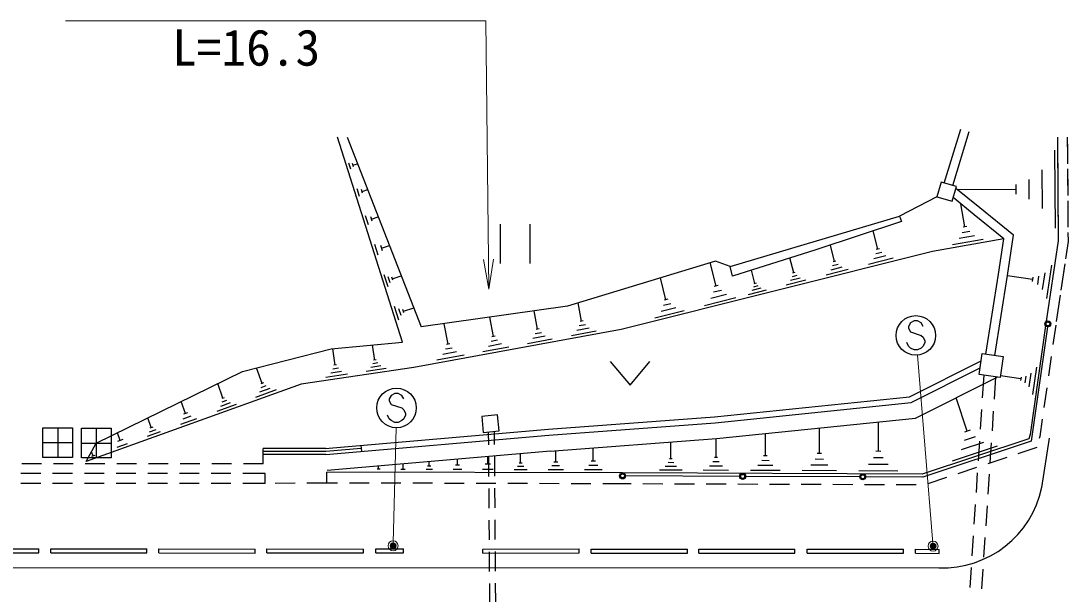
# Model space of a CAD drawing. Units: millimetres, scale not verified. Extents: x 40000 to 680000, y 20000 to 380000.
# Drawn here: x 452366 to 505265, y 291480 to 320429 of the extents above; entities that cross this region are included whole.
import ezdxf
from ezdxf.enums import TextEntityAlignment as Align

# ---------------------------------------------------------------- set-up
doc = ezdxf.new("R2010")
doc.units = ezdxf.units.MM
doc.header["$LTSCALE"] = 1000
doc.header["$PDMODE"] = 32
doc.header["$PDSIZE"] = 500
for name, color, linetype, lineweight in [('M-BGD', 7, 'Continuous', 25), ('M-STR-HTXT', 7, 'Continuous', 13), ('M-STR-STRC', 7, 'Continuous', 25)]:
    doc.layers.add(name, color=color, linetype=linetype, lineweight=lineweight)
doc.styles.add('ＭＳ ゴシック', font='')
doc.styles.get('ＭＳ ゴシック').set_extended_font_data('MS Gothic')

# ---------------------------------------------------------------- blocks, each defined once
blk = doc.blocks.new('open_arrow')
at = {"color": 0, "linetype": 'Continuous', "lineweight": -2}
blk.add_lwpolyline([(7.5, 1.25), (0, 0), (7.5, -1.25)], dxfattribs=at)

msp = doc.modelspace()

# ---------------------------------------------------------------- linework, layer by layer
at = {"layer": 'M-BGD'}
for p, q in [((499009, 312242), (499842, 314970)), ((499440, 312116), (500273, 314839)), ((468854, 314551), (472585, 304970)), ((505227, 314551), (505234, 313551)), ((504582, 313896), (504610, 309970)), ((505230, 314207), (505237, 313207)), ((469031, 312937), (468931, 313250)), ((469163, 313065), (469113, 313222)), ((469138, 313143), (469373, 313218)), ((503935, 312910), (503949, 310947)), ((505239, 312951), (505246, 311951)), ((502631, 312164), (502635, 311673)), ((503284, 312414), (503291, 311433)), ((505241, 312607), (505248, 311608)), ((469466, 311568), (469345, 311950)), ((469626, 311724), (469566, 311915)), ((469596, 311820), (469882, 311911)), ((500813, 310986), (499597, 311972)), ((502633, 311919), (499688, 311898)), ((498643, 311542), (496753, 310572)), ((500530, 310636), (499460, 311504)), ((500058, 310024), (499853, 311185)), ((505250, 311351), (505257, 310351)), ((469924, 310126), (469780, 310579)), ((470115, 310311), (470043, 310538)), ((470079, 310424), (470419, 310533)), ((505253, 311008), (505260, 310008)), ((476582, 310170), (476582, 308170)), ((476582, 310170), (476582, 308170)), ((478082, 310170), (478082, 308170)), ((478082, 310170), (478082, 308170)), ((500155, 310041), (499961, 310007)), ((495654, 308903), (495422, 309831)), ((500536, 309577), (499762, 309440)), ((500297, 309800), (499910, 309732)), ((505262, 309751), (505265, 309281)), ((470407, 308606), (470239, 309135)), ((470629, 308822), (470545, 309087)), ((470587, 308954), (470984, 309080)), ((493464, 308283), (493256, 309111)), ((500969, 309387), (499421, 309114)), ((505265, 309281), (505137, 308417)), ((505265, 309281), (505187, 308757)), ((505264, 309408), (505265, 309281)), ((491403, 307708), (491215, 308456)), ((496428, 308439), (495191, 308129)), ((496067, 308568), (495449, 308413)), ((495861, 308735), (495552, 308658)), ((495732, 308922), (495577, 308883)), ((487488, 307035), (487190, 308221)), ((493833, 307984), (493280, 307845)), ((493648, 308133), (493372, 308064)), ((493533, 308300), (493395, 308265)), ((504432, 308093), (504182, 306407)), ((505099, 308164), (504953, 307174)), ((470916, 307004), (470722, 307613)), ((471020, 307204), (470923, 307509)), ((471148, 307329), (471099, 307481)), ((471124, 307405), (471580, 307550)), ((484950, 306345), (484672, 307455)), ((489447, 307168), (489277, 307846)), ((491735, 307438), (491237, 307313)), ((491569, 307573), (491320, 307510)), ((491465, 307724), (491340, 307692)), ((494155, 307869), (493050, 307591)), ((503464, 307375), (502199, 307562)), ((503479, 307480), (503448, 307269)), ((503776, 307544), (503714, 307122)), ((504088, 307713), (503964, 306870)), ((505049, 307823), (504903, 306834)), ((487752, 306821), (487357, 306722)), ((487587, 307060), (487389, 307011)), ((490013, 306829), (489108, 306602)), ((489749, 306923), (489297, 306810)), ((489598, 307045), (489372, 306989)), ((489504, 307182), (489391, 307154)), ((492026, 307335), (491029, 307084)), ((485043, 306368), (484858, 306322)), ((488477, 306443), (486896, 306047)), ((488015, 306608), (487225, 306409)), ((504865, 306581), (504719, 305592)), ((471452, 305315), (471232, 306008)), ((471570, 305544), (471460, 305890)), ((471716, 305685), (471661, 305859)), ((471689, 305772), (472208, 305937)), ((478468, 304859), (478299, 305788)), ((480691, 305264), (480521, 306193)), ((485876, 305791), (484396, 305419)), ((485444, 305945), (484704, 305759)), ((485197, 306145), (484827, 306052)), ((504815, 306241), (504668, 305251)), ((476240, 304488), (476061, 305468)), ((480768, 305278), (480613, 305250)), ((473943, 304105), (473754, 305138)), ((478545, 304873), (478391, 304845)), ((481423, 304758), (480184, 304532)), ((481076, 304908), (480456, 304795)), ((480883, 305086), (480573, 305030)), ((504641, 305069), (504500, 304079)), ((476443, 304300), (476116, 304240)), ((476321, 304502), (476158, 304473)), ((479200, 304352), (477962, 304127)), ((478853, 304502), (478234, 304389)), ((478660, 304681), (478351, 304624)), ((468237, 303050), (468116, 303872)), ((470243, 303302), (470131, 304060)), ((474371, 303709), (473682, 303583)), ((474157, 303907), (473812, 303844)), ((474029, 304121), (473857, 304089)), ((477012, 303953), (475705, 303715)), ((476646, 304112), (475992, 303992)), ((470394, 303153), (470141, 303115)), ((470306, 303312), (470180, 303293)), ((474757, 303542), (473380, 303291)), ((482137, 303227), (483137, 302027)), ((483137, 302027), (484137, 303227)), ((504414, 303485), (504273, 302495)), ((464547, 302122), (464265, 302905)), ((468565, 302725), (468017, 302644)), ((468401, 302888), (468127, 302847)), ((468306, 303060), (468169, 303040)), ((470822, 302872), (469812, 302723)), ((470545, 303003), (470040, 302928)), ((503390, 302632), (503288, 301944)), ((503670, 302942), (503466, 301567)), ((462573, 301375), (462307, 302112)), ((464613, 302145), (464482, 302098)), ((468866, 302583), (467770, 302421)), ((501009, 302532), (500933, 301398)), ((501604, 302446), (501529, 301319)), ((502880, 302356), (501849, 302509)), ((502893, 302442), (502868, 302270)), ((503135, 302494), (503084, 302150)), ((465258, 301788), (464213, 301411)), ((464934, 301868), (464412, 301679)), ((464741, 301995), (464480, 301900)), ((504187, 301901), (504046, 300911)), ((460679, 300597), (460459, 301207)), ((463242, 301061), (462259, 300706)), ((462937, 301136), (462445, 300959)), ((462755, 301255), (462509, 301167)), ((462634, 301397), (462511, 301353)), ((500173, 299704), (499612, 301397)), ((460781, 300633), (460578, 300560)), ((500893, 300799), (500827, 299801)), ((501489, 300721), (501423, 299723)), ((458952, 299887), (458774, 300382)), ((461233, 300336), (460419, 300043)), ((460956, 300467), (460549, 300320)), ((495683, 298689), (495689, 300174)), ((503960, 300317), (503834, 299434)), ((453475, 298380), (453475, 299880)), ((453475, 299880), (454975, 299880)), ((453475, 298380), (453475, 299880)), ((453475, 299880), (454975, 299880)), ((454225, 299880), (454225, 298380)), ((454225, 299880), (454225, 298380)), ((454975, 299880), (454975, 298380)), ((454975, 299880), (454975, 298380)), ((455421, 298357), (455421, 299857)), ((455421, 299857), (456921, 299857)), ((455421, 298357), (455421, 299857)), ((455421, 299857), (456921, 299857)), ((456171, 299857), (456171, 298357)), ((456171, 299857), (456171, 298357)), ((456921, 299857), (456921, 298357)), ((456921, 299857), (456921, 298357)), ((457377, 299239), (457237, 299629)), ((459401, 299676), (458741, 299438)), ((459177, 299781), (458847, 299662)), ((459035, 299917), (458870, 299857)), ((467739, 298834), (479016, 299803)), ((467765, 298536), (479041, 299504)), ((475974, 299669), (475979, 299013)), ((476273, 299698), (476278, 299032)), ((489975, 298467), (489979, 299587)), ((492702, 298573), (492707, 299868)), ((500580, 299421), (500015, 299234)), ((500314, 299751), (500032, 299657)), ((503834, 299434), (503806, 299330)), ((453475, 299130), (454975, 299130)), ((453475, 299130), (454975, 299130)), ((455421, 299107), (456921, 299107)), ((455421, 299107), (456921, 299107)), ((457730, 299073), (457211, 298886)), ((457507, 299286), (457247, 299193)), ((469544, 298989), (469570, 298690)), ((485200, 298307), (485203, 299161)), ((487481, 298370), (487485, 299331)), ((501676, 298949), (499418, 298201)), ((500987, 299139), (499858, 298764)), ((500787, 299203), (500721, 298205)), ((501383, 299124), (501317, 298126)), ((454975, 298380), (453475, 298380)), ((454975, 298380), (453475, 298380)), ((456921, 298357), (455421, 298357)), ((456921, 298357), (455421, 298357)), ((456097, 298485), (455925, 298422)), ((456011, 298454), (455933, 298669)), ((467764, 298836), (464604, 298831)), ((464605, 298531), (464604, 298831)), ((467765, 298686), (464604, 298681)), ((467765, 298536), (464605, 298531)), ((464605, 298066), (464605, 298531)), ((469557, 298840), (467765, 298686)), ((467833, 297738), (479110, 298707)), ((475956, 298034), (475957, 298436)), ((475983, 298413), (475990, 297413)), ((476283, 298432), (476290, 297432)), ((477609, 298088), (477611, 298578)), ((479386, 298145), (479388, 298727)), ((481280, 298198), (481282, 298869)), ((487561, 298370), (487401, 298370)), ((490069, 298467), (489882, 298467)), ((492810, 298573), (492594, 298573)), ((495929, 298358), (495434, 298360)), ((495807, 298689), (495559, 298690)), ((502164, 298374), (501215, 298059)), ((503683, 298877), (502734, 298563)), ((453405, 298064), (452405, 298064)), ((455005, 298064), (454005, 298064)), ((456605, 298065), (455605, 298064)), ((458205, 298065), (457205, 298065)), ((459805, 298065), (458805, 298065)), ((461405, 298065), (460405, 298065)), ((463005, 298065), (462005, 298065)), ((464605, 298066), (463605, 298065)), ((470436, 297782), (470436, 297962)), ((471667, 297778), (471668, 298068)), ((473075, 297937), (472912, 297938)), ((472993, 297937), (472994, 298182)), ((474527, 297984), (474314, 297984)), ((474420, 297984), (474421, 298304)), ((476090, 298034), (475822, 298035)), ((477772, 297924), (477446, 297925)), ((477691, 298088), (477528, 298088)), ((479580, 297950), (479191, 297951)), ((479483, 298145), (479289, 298145)), ((481503, 297974), (481056, 297975)), ((481392, 298198), (481168, 298199)), ((485483, 297927), (484914, 297929)), ((485341, 298117), (485057, 298118)), ((485271, 298307), (485128, 298307)), ((487800, 297942), (487159, 297944)), ((487641, 298156), (487320, 298157)), ((490347, 297968), (489600, 297970)), ((490161, 298217), (489788, 298219)), ((493131, 297996), (492268, 297999)), ((492917, 298285), (492485, 298286)), ((496176, 298027), (495185, 298031)), ((500645, 297870), (499696, 297556)), ((453368, 297564), (452368, 297564)), ((454968, 297564), (453968, 297564)), ((456568, 297565), (455568, 297564)), ((458168, 297565), (457168, 297565)), ((459768, 297565), (458768, 297565)), ((461368, 297565), (460368, 297565)), ((462968, 297565), (461968, 297565)), ((464710, 297566), (463568, 297565)), ((464710, 297066), (464710, 297566)), ((467813, 297089), (467814, 297639)), ((482761, 297597), (467814, 297639)), ((470508, 297782), (470364, 297782)), ((471783, 297778), (471552, 297779)), ((473156, 297774), (472830, 297775)), ((474633, 297770), (474206, 297771)), ((476223, 297766), (475688, 297767)), ((477935, 297761), (477282, 297763)), ((479773, 297756), (478997, 297758)), ((481726, 297750), (480832, 297753)), ((485767, 297736), (484628, 297740)), ((488119, 297727), (486838, 297732)), ((490719, 297717), (489226, 297723)), ((493562, 297707), (491836, 297713)), ((496670, 297695), (494689, 297702)), ((499127, 297367), (498177, 297052)), ((500681, 297606), (500615, 296608)), ((501277, 297528), (501211, 296530)), ((453368, 297064), (452368, 297064)), ((454968, 297064), (453968, 297064)), ((456568, 297065), (455568, 297064)), ((458168, 297065), (457168, 297065)), ((459768, 297065), (458768, 297065)), ((461368, 297065), (460368, 297065)), ((462968, 297065), (461968, 297065)), ((464710, 297066), (463568, 297065)), ((466213, 297077), (465213, 297069)), ((467813, 297089), (466813, 297082)), ((468359, 297088), (467813, 297089)), ((469959, 297083), (468959, 297086)), ((471559, 297079), (470559, 297082)), ((473159, 297074), (472159, 297077)), ((474759, 297070), (473759, 297072)), ((476359, 297065), (475359, 297068)), ((475995, 296813), (476002, 295813)), ((476295, 296832), (476302, 295832)), ((477959, 297061), (476959, 297063)), ((479559, 297056), (478559, 297059)), ((481159, 297052), (480159, 297054)), ((482759, 297047), (481759, 297050)), ((483188, 297045), (482759, 297047)), ((484788, 297039), (483788, 297043)), ((486388, 297034), (485388, 297037)), ((487988, 297028), (486988, 297031)), ((489588, 297022), (488588, 297025)), ((491188, 297016), (490188, 297019)), ((492788, 297010), (491788, 297013)), ((494388, 297004), (493388, 297007)), ((495988, 296998), (494988, 297001)), ((497588, 296992), (496588, 296995)), ((500575, 296010), (500508, 295012)), ((501171, 295931), (501104, 294933)), ((476007, 295213), (476014, 294213)), ((476307, 295232), (476314, 294232)), ((500468, 294413), (500402, 293415)), ((501065, 294335), (500998, 293337)), ((448397, 293766), (453270, 293762)), ((453269, 293562), (453270, 293762)), ((453875, 293758), (458723, 293758)), ((453875, 293558), (453875, 293758)), ((458723, 293558), (458723, 293758)), ((459334, 293763), (464196, 293754)), ((459334, 293563), (459334, 293763)), ((464196, 293554), (464196, 293754)), ((464795, 293762), (469664, 293756)), ((464795, 293562), (464795, 293762)), ((469663, 293556), (469664, 293756)), ((470287, 293561), (470288, 293761)), ((470288, 293761), (471697, 293759)), ((471697, 293559), (471697, 293759)), ((475697, 293753), (480565, 293761)), ((475697, 293553), (475697, 293753)), ((476019, 293613), (476026, 292613)), ((476319, 293632), (476326, 292632)), ((480566, 293561), (480565, 293761)), ((481171, 293741), (486032, 293749)), ((481172, 293541), (481171, 293741)), ((486032, 293549), (486032, 293749)), ((486612, 293744), (491467, 293743)), ((486612, 293544), (486612, 293744)), ((491467, 293543), (491467, 293743)), ((492088, 293754), (496948, 293740)), ((492088, 293554), (492088, 293754)), ((496947, 293540), (496948, 293740)), ((497550, 293542), (497552, 293742)), ((497552, 293742), (498761, 293735)), ((498760, 293535), (498761, 293735)), ((448397, 293566), (453269, 293562)), ((453875, 293558), (458723, 293558)), ((459334, 293563), (464196, 293554)), ((464795, 293562), (469663, 293556)), ((470287, 293561), (471697, 293559)), ((475697, 293553), (480566, 293561)), ((481172, 293541), (486032, 293549)), ((486612, 293544), (491467, 293543)), ((492088, 293554), (496947, 293540)), ((497550, 293542), (498760, 293535)), ((500362, 292817), (500296, 291819)), ((500958, 292738), (500892, 291741)), ((476031, 292013), (476038, 291013)), ((476330, 292032), (476338, 291032))]:
    msp.add_line(p, q, dxfattribs=at)
for points in [[(502028, 309422), (498414, 308783), (482690, 304836), (472207, 302925), (466529, 302086), (455660, 298168), (456171, 299107), (463559, 302726), (468036, 303865), (471649, 304201), (468361, 314551)], [(504727, 314551), (504765, 309316), (504147, 305142)], [(504730, 314204), (504765, 309316), (504147, 305142)], [(496753, 310572), (496851, 310306), (492525, 308868), (488307, 307541), (488188, 308028), (496753, 310572), (496851, 310306), (492525, 308868), (488307, 307541), (488188, 308028)], [(501113, 303603), (501756, 307641), (502028, 309422), (500530, 310636)], [(501559, 303538), (502200, 307572), (502511, 309609), (500813, 310986)], [(488188, 308028), (487446, 308298), (479975, 306027), (472585, 304970)], [(504146, 305140), (503343, 299535), (503286, 299325)], [(479019, 299803), (487406, 300428), (497247, 301441), (500879, 303264)], [(479041, 299504), (487433, 300129), (497333, 301148), (500827, 302902)], [(479101, 298706), (487504, 299332), (497560, 300367), (501679, 302435)], [(503286, 299325), (497902, 297540), (482761, 297597)]]:
    msp.add_lwpolyline(points, dxfattribs=at)
for points in [[(499623, 312063), (498860, 312286), (498643, 311542), (499406, 311319)], [(500778, 302565), (500931, 303629), (501988, 303477), (501835, 302413)], [(475721, 299645), (476526, 299722), (476449, 300527), (475644, 300450)]]:
    msp.add_lwpolyline(points, close=True, dxfattribs=at)
at = {"layer": 'M-STR-HTXT'}
for p, q in [((498435, 294050), (497658, 303539)), ((471169, 294067), (471315, 299884))]:
    msp.add_line(p, q, dxfattribs=at)
msp.add_lwpolyline([(476004, 306888), (475859, 320429), (454609, 320429)], dxfattribs=at)
for centre, radius in [((471166, 293917), 150), ((471166, 293917), 120), ((471166, 293917), 90), ((471166, 293917), 60), ((471166, 293917), 30), ((471166, 293917), 20), ((498447, 293900), 150), ((498447, 293900), 120), ((498447, 293900), 90), ((498447, 293900), 60), ((498447, 293900), 30), ((498447, 293900), 20)]:
    msp.add_circle(centre, radius, dxfattribs=at)
for p in [(471166, 293917), (498447, 293900)]:
    msp.add_point(p, dxfattribs=at)
at = {"layer": 'M-STR-STRC'}
for p, q in [((497484, 305273), (497302, 305182)), ((497666, 305273), (497484, 305273)), ((497848, 305182), (497666, 305273)), ((497302, 305182), (497211, 305000)), ((497211, 305000), (497211, 304909)), ((497211, 304909), (497302, 304727)), ((497302, 304727), (497848, 304545)), ((497939, 305000), (497848, 305182)), ((504224, 304977), (503397, 299204)), ((497211, 304000), (497121, 304182)), ((497848, 304545), (497939, 304454)), ((497939, 304454), (498030, 304273)), ((498030, 304182), (497939, 304000)), ((498030, 304273), (498030, 304182)), ((497302, 303909), (497211, 304000)), ((497484, 303818), (497302, 303909)), ((497666, 303818), (497484, 303818)), ((497848, 303909), (497666, 303818)), ((497939, 304000), (497848, 303909)), ((471249, 301608), (471067, 301517)), ((471431, 301608), (471249, 301608)), ((471612, 301517), (471431, 301608)), ((471067, 301517), (470976, 301335)), ((470976, 301335), (470976, 301244)), ((470976, 301244), (471067, 301063)), ((471067, 301063), (471612, 300881)), ((471703, 301335), (471612, 301517)), ((470976, 300335), (470885, 300517)), ((471612, 300881), (471703, 300790)), ((471703, 300790), (471794, 300608)), ((471794, 300517), (471703, 300335)), ((471794, 300608), (471794, 300517)), ((471067, 300244), (470976, 300335)), ((471249, 300153), (471067, 300244)), ((471431, 300153), (471249, 300153)), ((471612, 300244), (471431, 300153)), ((471703, 300335), (471612, 300244)), ((503397, 299204), (497926, 297390)), ((503948, 296871), (504324, 299358)), ((488677, 297425), (482910, 297447)), ((494743, 297402), (488977, 297424)), ((497926, 297390), (495043, 297401)), ((404512, 292830), (498745, 292800))]:
    msp.add_line(p, q, dxfattribs=at)
for centre, radius in [((497575, 304545), 1000), ((504245, 305125), 150), ((504245, 305125), 120), ((504245, 305125), 100), ((471340, 300881), 1000), ((482760, 297447), 150), ((482760, 297447), 120), ((482760, 297447), 100), ((488827, 297424), 150), ((488827, 297424), 120), ((488827, 297424), 100), ((494893, 297402), 150), ((494893, 297402), 120), ((494893, 297402), 100)]:
    msp.add_circle(centre, radius, dxfattribs=at)
msp.add_arc((498909, 297951), 5153, 268.1816, 347.9048, dxfattribs=at)
msp.add_arc((498909, 297951), 5153, 268.1816, 347.9048, dxfattribs=at)

# ---------------------------------------------------------------- block references
at = {"layer": 'M-STR-HTXT', "xscale": 200, "yscale": 200, "rotation": 90.6}
msp.add_blockref('open_arrow', (476004, 306888), dxfattribs=at)

# ---------------------------------------------------------------- texts
at = {"layer": 'M-STR-HTXT', "style": 'ＭＳ ゴシック'}
msp.add_text('L=16.3', height=1833, dxfattribs=at).set_placement((460001, 317620), align=Align.BOTTOM_LEFT)

doc.saveas('drawing.dxf')
